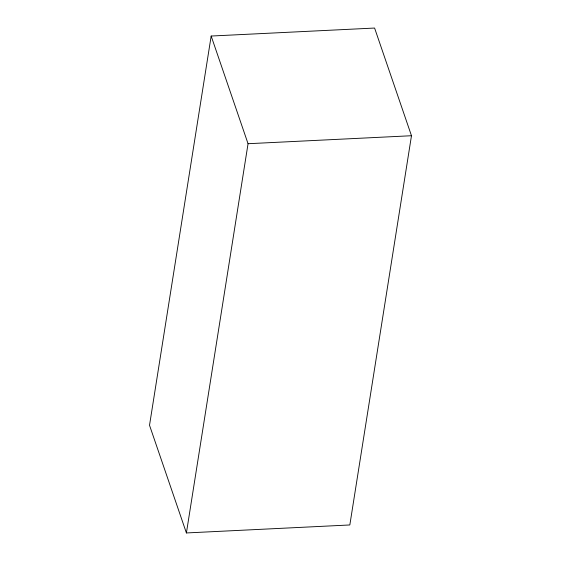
<?xml version="1.0" encoding="UTF-8"?>
<svg xmlns="http://www.w3.org/2000/svg" width="561" height="561" viewBox="0 0 561 561"><rect width="100%" height="100%" fill="white"/><g stroke="black" fill="none" stroke-linecap="round" stroke-linejoin="round"><path stroke-width="0.84" d="M211.167 36.037L149.521 425.273L186.406 532.95L349.833 524.963L411.479 135.727L374.594 28.05L211.167 36.037L248.053 143.714L186.406 532.95M248.053 143.714L411.479 135.727"/></g></svg>
